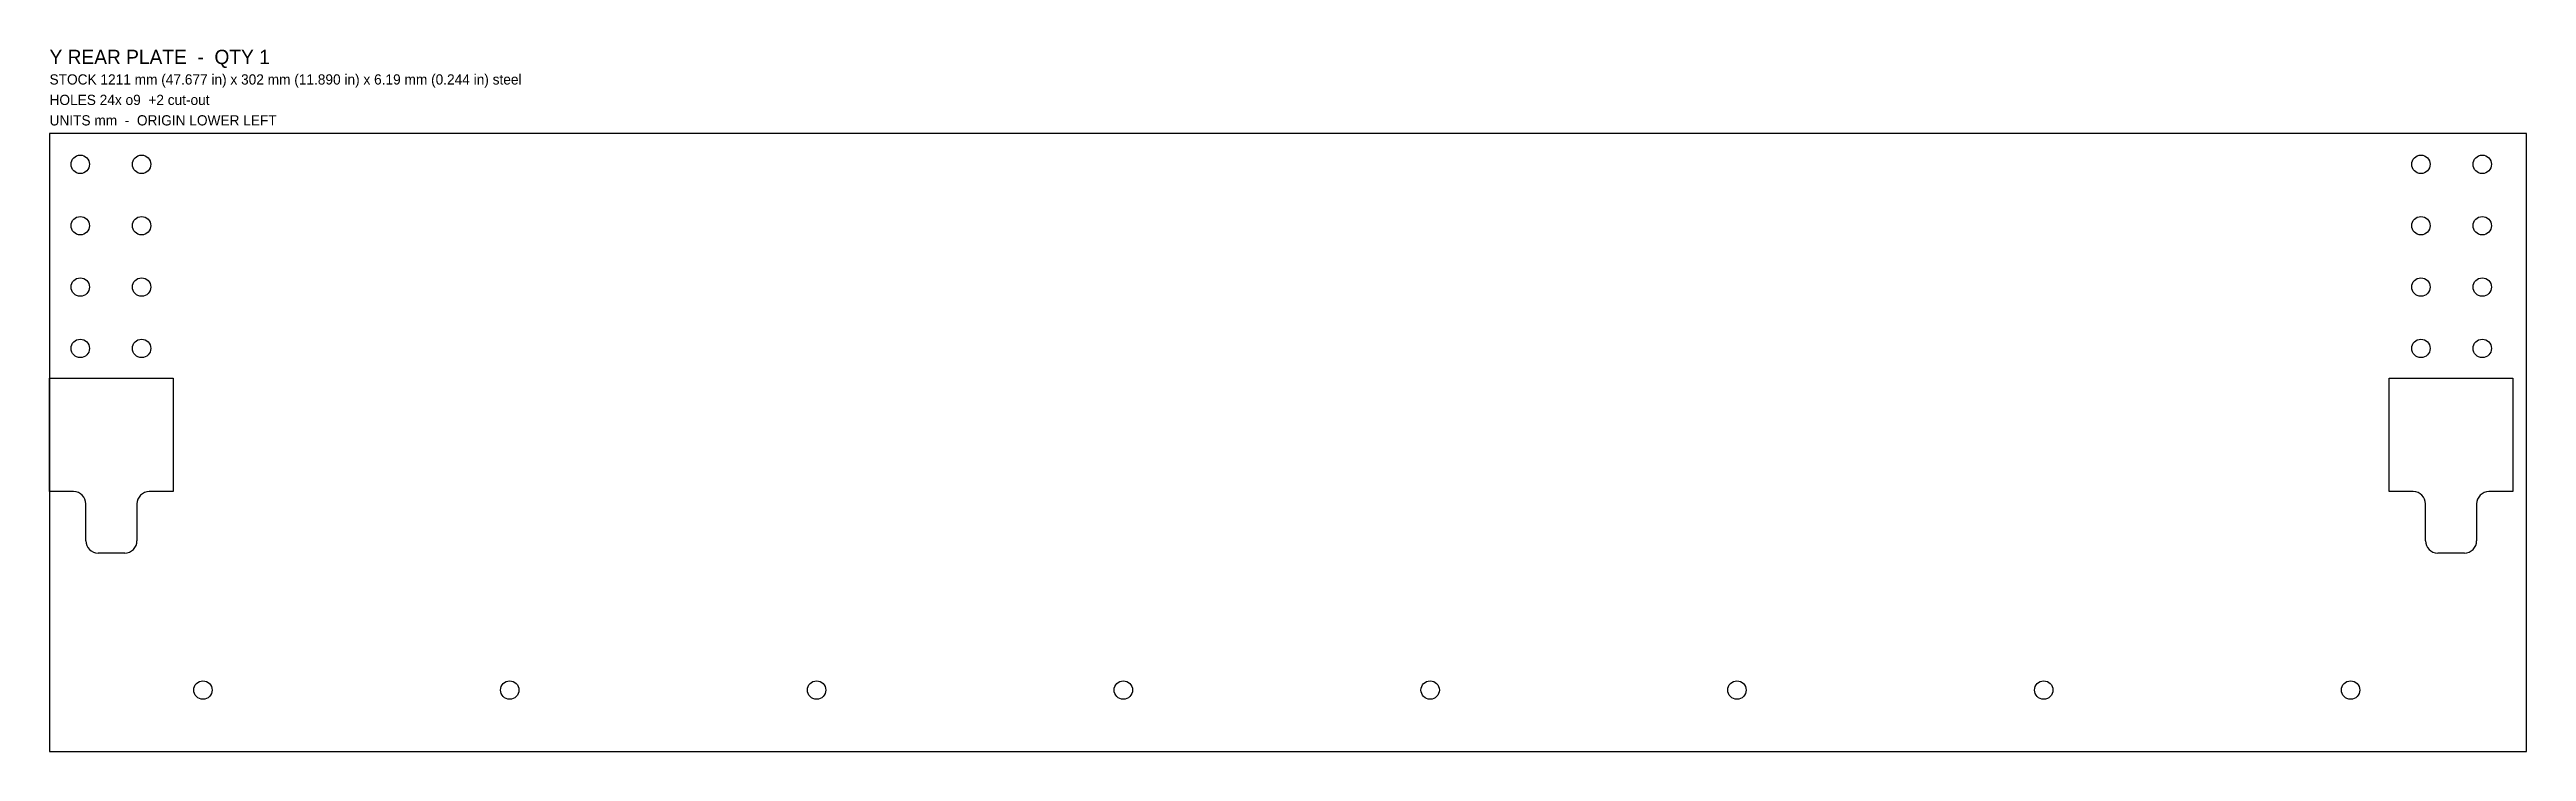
# Model space of a CAD drawing. Header units: metres. Extents: x 0 to 1211, y 0 to 343.
import ezdxf

# ---------------------------------------------------------------- set-up
doc = ezdxf.new("R2010")
doc.units = ezdxf.units.M

msp = doc.modelspace()

# ---------------------------------------------------------------- linework, layer by layer
at = {"layer": 'HOLES'}
for p, q in [((0, 182.5), (60.5, 182.5)), ((0, 127), (0, 182.5)), ((60.5, 182.5), (60.5, 127)), ((1143.89, 182.5), (1204.39, 182.5)), ((1143.89, 127), (1143.89, 182.5)), ((1204.39, 182.5), (1204.39, 127)), ((11.75, 127), (0, 127)), ((60.5, 127), (48.75, 127)), ((1155.64, 127), (1143.89, 127)), ((1204.39, 127), (1192.64, 127)), ((17.75, 103), (17.75, 121)), ((42.75, 121), (42.75, 103)), ((1161.64, 103), (1161.64, 121)), ((1186.64, 121), (1186.64, 103)), ((36.75, 97), (23.75, 97)), ((1180.64, 97), (1167.64, 97))]:
    msp.add_line(p, q, dxfattribs=at)
for centre in [(15, 287), (45, 287), (1159.38, 287), (1189.38, 287), (15, 257), (45, 257), (1159.38, 257), (1189.38, 257), (15, 227), (45, 227), (1159.38, 227), (1189.38, 227), (15, 197), (45, 197), (1159.38, 197), (1189.38, 197), (75, 30), (225, 30), (375, 30), (525, 30), (675, 30), (825, 30), (975, 30), (1125, 30)]:
    msp.add_circle(centre, 4.5, dxfattribs=at)
for centre, start, end in [((11.75, 121), 0, 90), ((48.75, 121), 90, 180), ((1155.64, 121), 0, 90), ((1192.64, 121), 90, 180), ((23.75, 103), 180, 270), ((36.75, 103), 270, 360), ((1167.64, 103), 180, 270), ((1180.64, 103), 270, 360)]:
    msp.add_arc(centre, 6, start, end, dxfattribs=at)
at = {"layer": 'OUTLINE'}
for p, q in [((1211, 302), (0, 302)), ((0, 302), (0, 0)), ((1211, 0), (1211, 302)), ((0, 0), (1211, 0))]:
    msp.add_line(p, q, dxfattribs=at)

# ---------------------------------------------------------------- texts
at = {"layer": 'NOTES'}
for s, height, p in [('Y REAR PLATE  -  QTY 1', 7, (0, 336)), ('STOCK 1211 mm (47.677 in) x 302 mm (11.890 in) x 6.19 mm (0.244 in) steel', 5, (0, 326)), ('HOLES 24x o9  +2 cut-out', 5, (0, 316)), ('UNITS mm  -  ORIGIN LOWER LEFT', 5, (0, 306))]:
    msp.add_text(s, height=height, dxfattribs=at).set_placement(p)

doc.saveas('drawing.dxf')
